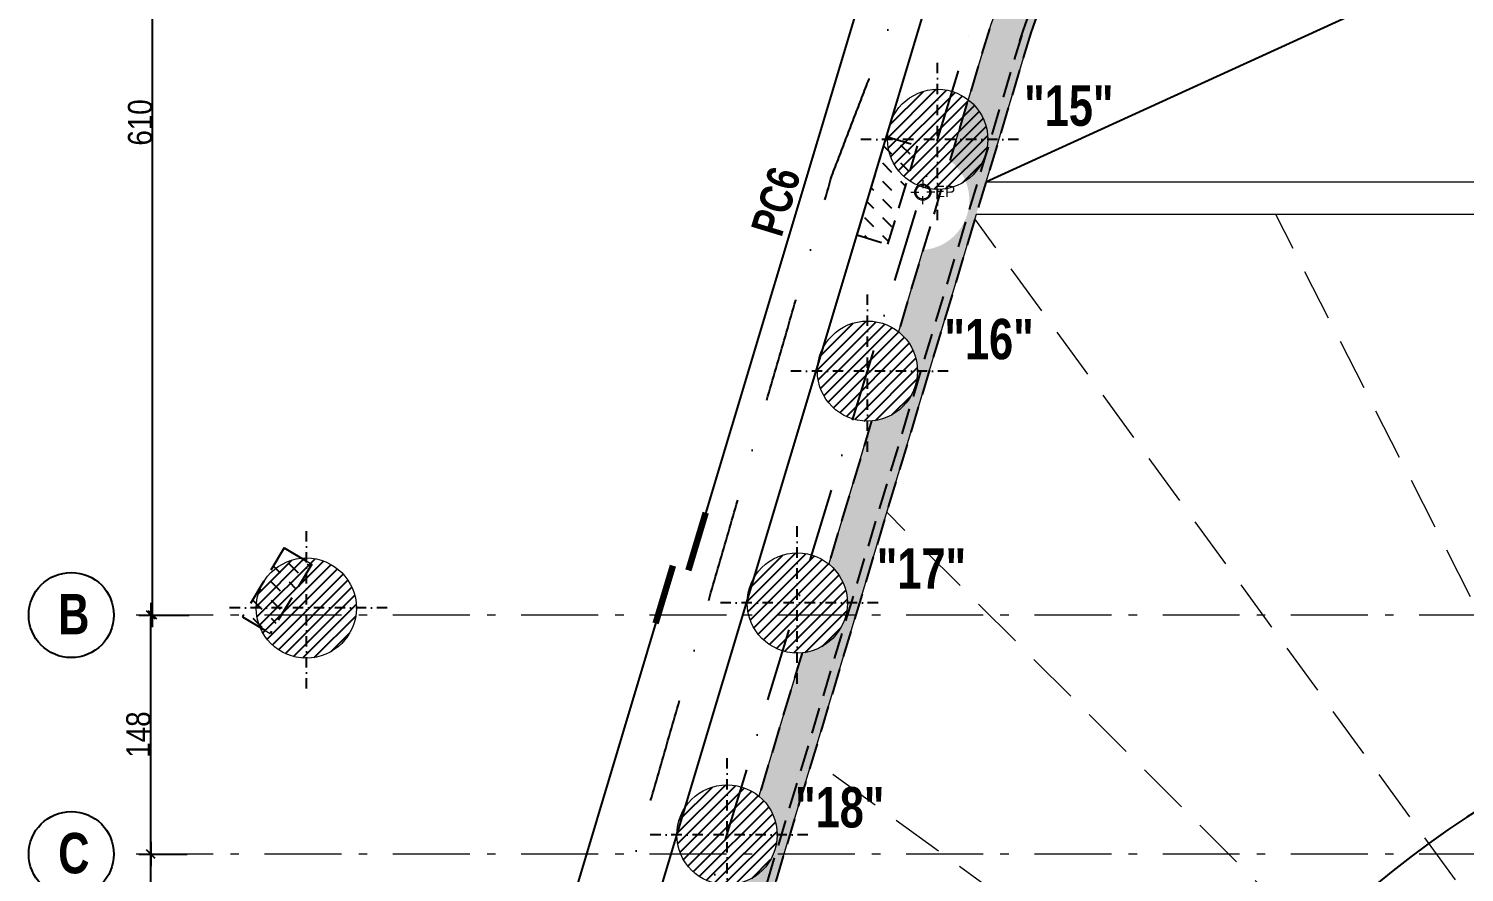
# Model space of a CAD drawing. Header units: centimetres. Extents: x 0 to 26456, y -12469 to -8269.
# Drawn here: x 19049 to 19937, y -10020 to -9498 of the extents above; entities that cross this region are included whole.
import ezdxf
from ezdxf.enums import TextEntityAlignment as Align

# ---------------------------------------------------------------- set-up
doc = ezdxf.new("R2010")
doc.units = ezdxf.units.CM
doc.header["$LTSCALE"] = 25.4
doc.header["$PDMODE"] = 1
doc.header["$PDSIZE"] = -2
for name, pattern in [('CACHEX2', [19.049999999999997, 12.7, -6.35]), ('Style de ligne -6', [1.0416400000000001, 0.625, -0.20828, 0.06943000000000005, -0.13893]), ('TIRETPTX2', [50.8, 25.4, -12.7, 0, -12.7])]:
    doc.linetypes.add(name, pattern=pattern)
for name, color, linetype in [('01_cote_gen', 4, 'Continuous'), ('01_linteaux', 2, 'Continuous'), ('01_murs_sup', 2, 'CACHEX2'), ('01_poch_murs', 253, 'Continuous'), ('01_texte', 230, 'Continuous'), ('AA_COTES', 2, 'Continuous')]:
    doc.layers.add(name, color=color, linetype=linetype)
for name, color, linetype, lineweight in [('01_murs_coup', 5, 'Continuous', 60), ('01_PIEUX', 5, 'Continuous', 60), ('B Général', 7, 'Continuous', 5), ('C ANNOTATIONS-prestations', 7, 'Continuous', 5)]:
    doc.layers.add(name, color=color, linetype=linetype, lineweight=lineweight)
doc.styles.add('Eurostile', font='')
doc.styles.add('impact', font='impact.ttf')
doc.styles.add('STYLE2', font='ARIALN.TTF')
doc.styles.get('Eurostile').set_extended_font_data('Eurostile')
doc.dimstyles.new('JB50', dxfattribs={"dimscale": 0.1, "dimtxt": 150, "dimasz": 15, "dimexe": 0.1, "dimexo": 0.1, "dimgap": 0.09, "dimtad": 1, "dimdec": 1, "dimdsep": 46, "dimtxsty": 'STYLE2', "dimblk1": 'BOND_G', "dimblk2": 'BOND_D', "dimsah": 1, "dimcen": 1.5, "dimdle": 0.01, "dimse1": 1, "dimse2": 1, "dimclrd": 4, "dimclre": 2, "dimclrt": 6, "dimazin": 2, "dimtfac": 2.333333333333333, "dimtdec": 1, "dimtix": 1, "dimtmove": 2, "dimatfit": 3, "dimldrblk": 'BOND_G', "dimfxl": 1, "dimtolj": 1, "dimtzin": 0, "dimarcsym": 0})

# ---------------------------------------------------------------- blocks, each defined once
blk = doc.blocks.new('BOND_G')
at = {"layer": 'AA_COTES', "color": 0}
for p, q in [((0, -5), (0, 14.99999999999999)), ((5, 0), (-5, 0)), ((1.767766952966312, 1.767766952966312), (-1.767766952966426, -1.767766952966426))]:
    blk.add_line(p, q, dxfattribs=at)
blk = doc.blocks.new('BOND_D')
at = {"layer": 'AA_COTES', "color": 0}
for p, q in [((5, 0), (-5, 0)), ((-1.767766952966312, -1.767766952966312), (1.767766952966426, 1.767766952966426)), ((0, 5), (0, -15))]:
    blk.add_line(p, q, dxfattribs=at)
blk = doc.blocks.new('*D131')
at = {"layer": '01_cote_gen', "color": 4, "lineweight": -2, "ltscale": 3, "transparency": 16777216}
blk.add_line((19124.5166153857, -10617.46712473562), (19124.5166153857, -10010.4671243972), dxfattribs=at)
at = {"layer": 'Defpoints', "color": 0, "ltscale": 3, "transparency": 16777216}
for p in [(19124.5166153857, -10008.9671243972), (19124.5166153857, -10008.9671243972), (19153.24631803063, -10618.96712473562)]:
    blk.add_point(p, dxfattribs=at)
at = {"layer": '01_cote_gen', "color": 4, "lineweight": -2, "ltscale": 3, "transparency": 16777216, "xscale": 1.5, "yscale": 1.5, "zscale": 1.5}
for name, p, rotation in [('BOND_D', (19124.5166153857, -10008.9671243972), 90), ('BOND_G', (19124.5166153857, -10618.96712473562), 270)]:
    blk.add_blockref(name, p, dxfattribs=dict(at, rotation=rotation))
at = {"layer": '01_cote_gen', "color": 6, "ltscale": 3, "transparency": 16777216, "insert": (19116.84902056988, -10313.96712456641), "char_height": 15, "attachment_point": 5, "rotation": 90, "style": 'STYLE2'}
blk.add_mtext('\\A1;610', dxfattribs=at)
blk = doc.blocks.new('*D132')
at = {"layer": '01_cote_gen', "color": 4, "lineweight": -2, "ltscale": 3, "transparency": 16777216}
blk.add_line((19124.5166153857, -10007.4671243972), (19124.5166153857, -9862.467124380248), dxfattribs=at)
at = {"layer": 'Defpoints', "color": 0, "ltscale": 3, "transparency": 16777216}
for p in [(19124.5166153857, -9860.967124380248), (19149.14209374947, -9860.967124380248), (19124.5166153857, -10008.9671243972)]:
    blk.add_point(p, dxfattribs=at)
at = {"layer": '01_cote_gen', "color": 4, "lineweight": -2, "ltscale": 3, "transparency": 16777216, "xscale": 1.5, "yscale": 1.5, "zscale": 1.5}
for name, p, rotation in [('BOND_D', (19124.5166153857, -9860.967124380248), 90), ('BOND_G', (19124.5166153857, -10008.9671243972), 270)]:
    blk.add_blockref(name, p, dxfattribs=dict(at, rotation=rotation))
at = {"layer": '01_cote_gen', "color": 6, "ltscale": 3, "transparency": 16777216, "insert": (19116.84902056988, -9934.967124388722), "char_height": 15, "attachment_point": 5, "rotation": 90, "style": 'STYLE2'}
blk.add_mtext('\\A1;148', dxfattribs=at)
blk = doc.blocks.new('*D133')
at = {"layer": '01_cote_gen', "color": 4, "lineweight": -2, "ltscale": 3, "transparency": 16777216}
blk.add_line((19125.60010078343, -9859.467124380248), (19125.60010078343, -9252.467124735616), dxfattribs=at)
at = {"layer": 'Defpoints', "color": 0, "ltscale": 3, "transparency": 16777216}
for p in [(19104.63494951418, -9250.967124735616), (19125.60010078343, -9250.967124735616), (19156.75681485909, -9860.967124380248)]:
    blk.add_point(p, dxfattribs=at)
at = {"layer": '01_cote_gen', "color": 4, "lineweight": -2, "ltscale": 3, "transparency": 16777216, "xscale": 1.5, "yscale": 1.5, "zscale": 1.5}
for name, p, rotation in [('BOND_D', (19125.60010078343, -9250.967124735616), 90), ('BOND_G', (19125.60010078343, -9860.967124380248), 270)]:
    blk.add_blockref(name, p, dxfattribs=dict(at, rotation=rotation))
at = {"layer": '01_cote_gen', "color": 6, "ltscale": 3, "transparency": 16777216, "insert": (19117.93250596761, -9555.96712455793), "char_height": 15, "attachment_point": 5, "rotation": 90, "style": 'STYLE2'}
blk.add_mtext('\\A1;610', dxfattribs=at)
blk = doc.blocks.new('EP')
at = {"layer": 'B Général', "color": 7, "linetype": 'Continuous', "lineweight": 5}
for p, q in [((-7.5, 0), (-2.5, 0)), ((0, 7.5), (0, 2.5)), ((7.5, 0), (2.5, 0)), ((0, -7.5), (0, -2.5))]:
    blk.add_line(p, q, dxfattribs=at)
at = {"layer": 'B Général', "color": 7, "linetype": 'Continuous', "lineweight": 5, "flags": 128}
for points in [[(-5, 0, -0.9999999999999999), (4.999999999999992, 0, -0.9999999999999999)], [(-4.333333333333333, 0, -0.9999999999999999), (4.333333333333326, 0, -0.9999999999999999)]]:
    blk.add_lwpolyline(points, format="xyb", close=True, dxfattribs=at)
at = {"layer": 'C ANNOTATIONS-prestations', "insert": (7.5, 3.979498697916664), "char_height": 7.048665364583333, "attachment_point": 1, "line_spacing_factor": 0.8954527788573651, "style": 'Eurostile'}
blk.add_mtext('EP', dxfattribs=at)

msp = doc.modelspace()

# ---------------------------------------------------------------- hatches: boundary and pattern name
at = {"layer": '01_murs_sup', "ltscale": 3}
h = msp.add_hatch(dxfattribs=at)
h.set_pattern_fill('DASH', color=256, scale=2.5, angle=135)
h.set_pattern_definition([(135, (0, 0), (-11.22532015133644, 8.881784197001252e-16), [7.9375, -7.9375])])
h.paths.add_polyline_path([(19962.04075267671, -8996.491079581685, 0.002531451353049674), (19952.99236217087, -9004.807788942462), (19952.99236217087, -9019.878112635355, -0.002574667747263947), (19962.04075267671, -9011.419420330678)])
h.paths.add_polyline_path([(19962.04075267671, -8976.31305738118, -0.006516405898975369), (19986.24151767971, -8955.33694515442, -0.04627340198228324), (19985.71276000788, -8949.635770628222), (19968.25438592605, -8949.635770628222, 0.004067861401506169), (19952.99236217087, -8962.949710448283), (19952.99236217087, -9004.807788942462, -0.002531451353049659), (19962.04075267671, -8996.491079581685)])
h.paths.add_polyline_path([(19952.99236217087, -8962.949710448283, 0.002955468585828464), (19942.04075267671, -8972.777708138961), (19942.04075267671, -9015.10359946519, -0.003096146297348388), (19952.99236217087, -9004.807788942462)])
h.paths.add_polyline_path([(19997.24688906947, -8925.509439191208, 0.007575990962309219), (19968.25438592605, -8949.635770628222), (19985.71276000788, -8949.635770628222, -0.2267463357051544)])
h.paths.add_polyline_path([(20016.71276000788, -8930.438205213124), (20016.71276000788, -8918.635770628222, 0.4142135623730951), (19985.71276000788, -8949.635770628222), (19993.04469058376, -8949.635770628222, -0.006200760919027776)])
h.paths.add_polyline_path([(20022.24235788403, -8905.863991761751, 0.001401672488549907), (20016.71276000788, -8910.121562334987), (20016.71276000788, -8918.635770628222, -0.09982294667140483), (20028.72683847661, -8921.05847337065, -0.0008315451278062832), (20031.96796140318, -8918.568819040713)])
h.paths.add_polyline_path([(20108.06370936837, -8864.768000295142, -0.01533620150584975), (20108.00540742572, -8862.867652609077, -0.2594805352761252), (20122.66303549479, -8836.525160705858, 0.02452486336761976), (20022.24235788403, -8905.863991761751), (20031.96796140318, -8918.568819040713, -0.0189682979439725)])
h.paths.add_polyline_path([(20139.00540742572, -8845.256839476358), (20139.00540742572, -8831.867652609077, 0.4142135623730951), (20108.00540742572, -8862.867652609077), (20110.98929596204, -8862.867652609077, -0.006733180713042963)])
h.paths.add_polyline_path([(20221.27242336533, -8799.309026090661), (20219.59169393276, -8782.227434466036, 0.01847937243883564), (20139.00540742572, -8826.559863701523), (20139.00540742572, -8831.867652609077, -0.1311429218165924), (20154.45158321565, -8835.989861526718, -0.01551302581773235)])
h.paths.add_polyline_path([(20258.09446509475, -8763.68465358069, 0.008583888516723525), (20219.59169393276, -8782.227434466036), (20220.53763697403, -8791.84124405252), (20236.18662102504, -8791.84124405252, -0.0008921322589392388), (20240.12401177537, -8789.911760148272, -0.2759147244667435)])
h.paths.add_polyline_path([(20380.40680633365, -8731.910745401334, -0.2759147244667484), (20401.47410624306, -8708.099672642245, 0.02805231403999468), (20271.06390660168, -8757.800395212256), (20271.06390660168, -8760.84124405252, -0.1627178930550964), (20289.70642681701, -8767.07319124207, -0.01980015537954972)])
h.paths.add_polyline_path([(20526.77097568853, -8691.650217712082, -0.2759147244667564), (20550.6135748336, -8670.618603950435, 0.02893504782106948), (20410.87266649118, -8705.150387574842), (20410.87266649118, -8706.64061144355, -0.1946121440687925), (20432.42699286268, -8715.36032835129, -0.01980015537955201)])
h.paths.add_polyline_path([(20676.95233325804, -8669.747184978214, -0.2601810642606941), (20701.35699738403, -8651.929332204701, 0.02414752684017281), (20581.93276865482, -8665.18965881402), (20584.46398054825, -8680.988170337281, -0.01896323129683905)])
h.paths.add_polyline_path([(19458.75151192187, -10153.20039969471), (19473.3523187485, -10153.20039969471), (19473.3523187485, -10142.62740164783), (19458.75151192187, -10142.62740164783)], flags=9)
h.paths.add_polyline_path([(19607.82798606622, -9603.97844531037), (19622.42879289285, -9603.97844531037), (19622.42879289285, -9593.405447263493), (19607.82798606622, -9593.405447263493)], flags=9)
h.paths.add_polyline_path([(20865.53209107814, -10481.26474452475), (20920.9533052664, -10481.26474452475), (20920.9533052664, -10458.28896007728), (20865.53209107814, -10458.28896007728)], flags=9)
h.paths.add_polyline_path([(19060.64998762298, -10027.91604079485), (19091.18581220605, -10027.91604076731), (19091.1858121708, -9988.840994442417), (19060.64998758773, -9988.840994469967)], flags=9)
h.paths.add_polyline_path([(19060.91249534308, -9879.12851761522), (19090.87697959262, -9879.128517588186), (19090.87697955879, -9841.628517588186), (19060.91249530925, -9841.62851761522)], flags=9)
h.paths.add_polyline_path([(19060.72719577544, -9269.128517970756), (19089.67253240299, -9269.12851794464), (19089.67253236916, -9231.62851794464), (19060.72719574161, -9231.628517970756)], flags=9)
h.paths.add_polyline_path([(19826.87228505999, -9345.038980564766), (19862.27035079214, -9322.526700305973), (19834.09664679395, -9278.22667318383), (19798.6985810618, -9300.738953442622)], flags=9)
h.paths.add_polyline_path([(20637.24809346632, -8767.528901594093), (20672.64615919847, -8745.016621335299), (20644.47245520028, -8700.716594213156), (20609.07438946813, -8723.228874471948)], flags=9)
h.paths.add_polyline_path([(20454.03026777045, -8806.877622667598), (20494.55373904902, -8806.877622631002), (20494.55373900161, -8754.377622631002), (20454.03026772304, -8754.377622667598)], flags=9)
h.paths.add_polyline_path([(20861.45874717567, -8825.185471828197), (20914.4948999724, -8825.185471828197), (20914.4948999724, -8795.68683608468), (20861.45874717567, -8795.68683608468)], flags=9)
h.paths.add_polyline_path([(21073.27243698213, -8575.38904196861), (21182.86350110218, -8575.38904196861), (21182.86350110218, -8552.39790963573), (21073.27243698213, -8552.39790963573)], flags=9)
h.paths.add_polyline_path([(20797.06333448428, -8776.738779199608), (20966.1468951937, -8776.738779199608), (20966.1468951937, -8753.870429949951), (20797.06333448428, -8753.870429949951)], flags=9)
h.paths.add_polyline_path([(21102.39872305211, -8800.74508267199), (21211.98978717216, -8800.74508267199), (21211.98978717216, -8777.75395033911), (21102.39872305211, -8777.75395033911)], flags=9)
h.paths.add_polyline_path([(20797.04287063708, -8800.74508267199), (20906.63393475713, -8800.74508267199), (20906.63393475713, -8777.75395033911), (20797.04287063708, -8777.75395033911)], flags=9)
h.paths.add_polyline_path([(21166.8145995907, -8825.185471828197), (21219.85075238743, -8825.185471828197), (21219.85075238743, -8795.68683608468), (21166.8145995907, -8795.68683608468)], flags=9)
h.paths.add_polyline_path([(21102.41918689931, -8776.738779199608), (21271.50274760873, -8776.738779199608), (21271.50274760873, -8753.870429949951), (21102.41918689931, -8753.870429949951)], flags=9)
h.paths.add_polyline_path([(19586.0997036983, -10125.57938807972), (19647.38952729701, -10125.5793880736), (19647.3895272949, -10104.43339197985), (19586.09970369619, -10104.43339198597)], flags=9)
h.paths.add_polyline_path([(19566.42533737738, -10163.36716131655), (19662.59416411681, -10163.36716131655), (19662.59416411681, -10140.39137686907), (19566.42533737738, -10140.39137686907)], flags=9)
h.paths.add_polyline_path([(19791.99246649683, -10114.49305470143), (19839.57171928609, -10066.86613115486), (19822.79606835226, -10050.10727131154), (19775.21681556299, -10097.73419485811)], flags=9)
h.paths.add_polyline_path([(19775.50186969651, -10810.23123384235), (19820.81613166665, -10860.01804740375), (19838.35256155167, -10844.0569862113), (19793.03829958153, -10794.27017264989)], flags=9)
h.paths.add_polyline_path([(20584.34388294768, -10978.11408513349), (20635.48511924488, -10934.33414574923), (20620.06449312998, -10916.32064698507), (20568.92325683277, -10960.10058636933)], flags=9)
h.paths.add_polyline_path([(20287.25712955013, -9852.857136903982), (20287.25712955013, -9781.100656685701), (20264.26599721725, -9781.100656685701), (20264.26599721725, -9852.857136903982)], flags=9)
h.paths.add_polyline_path([(20263.11280257346, -9840.733567474574), (20263.11280257346, -9785.312353286306), (20240.13701812598, -9785.312353286306), (20240.13701812598, -9840.733567474574)], flags=9)
h.paths.add_polyline_path([(19573.11254545717, -10506.86340633254), (19644.86390971365, -10506.86340633254), (19644.86390971365, -10483.88762188506), (19573.11254545717, -10483.88762188506)], flags=9)
h.paths.add_polyline_path([(19585.23355690567, -10482.73186926037), (19640.65477109394, -10482.73186926037), (19640.65477109394, -10459.7560848129), (19585.23355690567, -10459.7560848129)], flags=9)
h.paths.add_polyline_path([(20302.06799122346, -9348.241344795462), (20381.08017345312, -9348.241344787577), (20381.08017345101, -9327.095348693829), (20302.06799122134, -9327.095348701714)], flags=9)
h.paths.add_polyline_path([(20290.92277939147, -9311.023830140128), (20387.0967220927, -9311.023830140128), (20387.0967220927, -9288.032697807248), (20290.92277939147, -9288.032697807248)], flags=9)
h.paths.add_polyline_path([(20302.06799122346, -9274.171262057609), (20377.32088525868, -9274.171262050098), (20377.32088525656, -9253.02526595635), (20302.06799122134, -9253.02526596386)], flags=9)
h.paths.add_polyline_path([(20338.94414295922, -9034.253394276218), (20392.69925117899, -9096.478572254844), (20410.08575489964, -9081.45871342233), (20356.33064667986, -9019.233535443702)], flags=9)
h.paths.add_polyline_path([(20525.82142540599, -8925.897849836447), (20554.7143207372, -9002.883465594012), (20576.22507793046, -8994.810424286698), (20547.33218259925, -8917.824808529132)], flags=9)
h.paths.add_polyline_path([(20776.87904420928, -9483.375216066717), (20790.47289884097, -9483.375216067157), (20790.47289884132, -9472.802218020282), (20776.87904420963, -9472.802218019842)], flags=9)
h.paths.add_polyline_path([(20780.87904420928, -9540.875216066717), (20795.47985103591, -9540.87521606719), (20795.47985103626, -9530.302218020315), (20780.87904420963, -9530.302218019842)], flags=9)
h.paths.add_polyline_path([(20807.37904420928, -9593.875216066717), (20822.31550176756, -9593.875216067201), (20822.31550176791, -9583.302218020326), (20807.37904420963, -9583.302218019842)], flags=9)
h.paths.add_polyline_path([(20874.37904420928, -9590.375216066717), (20889.31550176756, -9590.375216067201), (20889.31550176791, -9579.802218020326), (20874.37904420963, -9579.802218019842)], flags=9)
h.paths.add_polyline_path([(20923.37904420928, -9591.375216066717), (20937.97985103591, -9591.37521606719), (20937.97985103626, -9580.802218020315), (20923.37904420963, -9580.802218019842)], flags=9)
h.paths.add_polyline_path([(20973.37904420928, -9591.375216066717), (20988.31550176756, -9591.375216067201), (20988.31550176791, -9580.802218020326), (20973.37904420963, -9580.802218019842)], flags=9)
h.paths.add_polyline_path([(21083.85176809702, -9448.730142801756), (21095.76736907048, -9448.730142802142), (21095.76736907083, -9438.157144755263), (21083.85176809737, -9438.157144754878)], flags=9)
h.paths.add_polyline_path([(21083.35176809702, -9502.730142801756), (21098.2882256553, -9502.73014280224), (21098.28822565565, -9492.157144755362), (21083.35176809737, -9492.157144754878)], flags=9)
h.paths.add_polyline_path([(21076.35176809702, -9558.230142801756), (21091.2882256553, -9558.23014280224), (21091.28822565565, -9547.657144755362), (21076.35176809737, -9547.657144754878)], flags=9)
h.paths.add_polyline_path([(21029.87904420928, -9585.875216066717), (21045.15115249921, -9585.875216067212), (21045.15115249955, -9575.302218020337), (21029.87904420963, -9575.302218019842)], flags=9)
h.paths.add_polyline_path([(20956.77440208228, -9311.09743387419), (20956.77440208184, -9297.839229974143), (20946.20140403497, -9297.839229974496), (20946.20140403541, -9311.097433874544)], flags=9)
h.paths.add_polyline_path([(20995.52595522163, -9311.267843728085), (20995.52595611661, -9297.67398909639), (20984.95295806974, -9297.673988400293), (20984.95295717476, -9311.267843031987)], flags=9)
h.paths.add_polyline_path([(21056.42148496769, -9311.270427549698), (21056.42148586267, -9297.676572918004), (21045.84848781579, -9297.67657222191), (21045.84848692082, -9311.270426853604)], flags=9)
h.paths.add_polyline_path([(21078.71481880622, -9356.498405215925), (21078.7148196791, -9343.240201315875), (21068.14182163223, -9343.240200619777), (21068.14182075935, -9356.498404519827)], flags=9)
h.paths.add_polyline_path([(20917.14059672919, -9311.267843061629), (20917.14059672874, -9297.673988429935), (20906.56759868187, -9297.673988430284), (20906.56759868232, -9311.267843061982)], flags=9)
h.paths.add_polyline_path([(20866.82741345247, -9311.435668427453), (20866.827413452, -9297.50616306411), (20856.25441540513, -9297.506163064463), (20856.25441540559, -9311.435668427803)], flags=9)
h.paths.add_polyline_path([(20813.05759926358, -9328.937646691153), (20813.05759926313, -9315.343792059459), (20802.48460121625, -9315.343792059808), (20802.48460121671, -9328.937646691506)], flags=9)
h.paths.add_polyline_path([(20785.82151939157, -9379.510741170274), (20799.41537402326, -9379.510741169819), (20799.41537402291, -9368.937743122944), (20785.82151939121, -9368.937743123395)], flags=9)
h.paths.add_polyline_path([(20785.82151939157, -9424.546580470487), (20796.39451743844, -9424.546580470134), (20796.39451743809, -9413.973582423256), (20785.82151939121, -9413.973582423609)], flags=9)
h.paths.add_polyline_path([(21372.06799122846, -9772.816082090647), (21451.08017345813, -9772.816082082762), (21451.08017345601, -9751.670085989013), (21372.06799122635, -9751.670085996899)], flags=9)
h.paths.add_polyline_path([(21360.92533737738, -9735.585777530809), (21457.09416411681, -9735.585777530809), (21457.09416411681, -9712.609993083333), (21360.92533737738, -9712.609993083333)], flags=9)
h.paths.add_polyline_path([(21372.06799122846, -9698.745999352794), (21447.32088526368, -9698.745999345283), (21447.32088526157, -9677.600003251535), (21372.06799122635, -9677.600003259045)], flags=9)
h.paths.add_polyline_path([(19339.95770331637, -10138.25930636279), (19405.49198373639, -10138.25930630366), (19405.49198370123, -10099.30007220854), (19339.95770328122, -10099.30007226767)], flags=9)
h.paths.add_polyline_path([(19394.83973694119, -9995.248510771244), (19460.15011371698, -9995.24851071232), (19460.15011368184, -9956.312439063155), (19394.83973690605, -9956.312439122079)], flags=9)
h = msp.add_hatch(dxfattribs=at)
h.set_pattern_fill('DASH', color=256, scale=2.5, angle=135)
h.set_pattern_definition([(135, (-12564.07616921228, 0), (-11.22532015133644, 8.881784197001252e-16), [7.9375, -7.9375])])
edge = h.paths.add_edge_path()
edge.add_line((19942.04075267671, -9065.51289225449), (19942.04075267671, -9030.353512636006))
edge.add_arc((20778.84935286133, -9894.240823113612), 1202.726036363718, 134.0878059294316, 134.6062133279104)
edge.add_arc((19906.05250051574, -9050.821268038624), 31.00000000005436, 2.347633198951371e-11, 24.511443010583207, ccw=False)
edge.add_arc((19906.05250051579, -9050.821268038615), 31, -112.55011602161869, 0, ccw=False)
edge.add_arc((20778.8493528637, -9894.240823115662), 1202.726036366847, 137.3551136610874, 141.6892133278997)
edge.add_arc((19808.71362155055, -9164.879764253654), 31.00000000001867, 1.0118128557223827e-11, 31.594443010587725, ccw=False)
edge.add_arc((19808.71362155057, -9164.879764253661), 31, -105.46711602165198, 0, ccw=False)
edge.add_arc((20778.84935286184, -9894.240823113956), 1202.726036364335, 144.4381136610801, 148.7722133279006)
edge.add_arc((19726.18179328079, -9290.070399843875), 30.99999999999627, 0, 38.67744301058849, ccw=False)
edge.add_arc((19726.18179328078, -9290.070399843875), 31, -98.38411602161011, 0, ccw=False)
edge.add_arc((20778.84935286245, -9894.240823114164), 1202.726036364964, 151.5211136610765, 155.8552133278951)
edge.add_arc((19659.71668785922, -9424.482407039446), 31.00000000001472, 1.0118128557223827e-11, 45.76044301056322, ccw=False)
edge.add_arc((19659.71668785923, -9424.482407039428), 31.00000000000728, -91.30111602156887, 0, ccw=False)
edge.add_arc((20778.84935286809, -9894.240823116173), 1202.726036370949, 158.6041136610728, 160.7596099109221)
edge.add_line((19643.30241594667, -9497.903753675351), (19618.83043612253, -9579.462216752143))
edge.add_arc((19599.89214617064, -9604.004856661022), 30.99999999997544, -2.347633198951371e-11, 52.34448233648561, ccw=False)
edge.add_arc((19599.89214617061, -9604.00485666103), 31.00000000000728, -85.74869509527679, 0, ccw=False)
edge.add_line((19602.19021344604, -9634.919560068924), (19587.00411218421, -9685.530711595831))
edge.add_arc((19567.84996358167, -9709.905259618556), 31.00000000000112, 0, 51.83882328695552, ccw=False)
edge.add_arc((19567.84996358167, -9709.905259618552), 31.00000000000364, -85.24303604576528, 0, ccw=False)
edge.add_line((19570.4207729167, -9740.798477957907), (19543.85511142018, -9829.33461348285))
edge.add_arc((19524.40951371072, -9853.47728793537), 30.99999999997495, -2.0122570276726037e-11, 51.15046554259169, ccw=False)
edge.add_arc((19524.4095137107, -9853.477287935384), 30.99999999999636, -84.55467830139793, 0, ccw=False)
edge.add_line((19527.35128308026, -9884.33739151551), (19500.70471544001, -9973.143165246405))
edge.add_arc((19480.96906383973, -9997.049316252194), 30.99999999998524, -2.0179413695586845e-11, 50.458724932881296, ccw=False)
edge.add_arc((19480.96906383972, -9997.049316252207), 31, -83.86293769170362, 0, ccw=False)
edge.add_line((19484.28318845996, -10027.87165519658), (19457.55290315676, -10116.95643716346))
edge.add_arc((19437.52861396874, -10140.62134456903), 31.00000000000358, 3.410605131648481e-12, 49.76344872083911, ccw=False)
edge.add_arc((19437.52861396874, -10140.62134456903), 31, -83.1676614796582, 0, ccw=False)
edge.add_line((19441.21651014272, -10171.40119872414), (19414.60636267194, -10260.08559392056))
edge.add_arc((19395.74099984327, -10284.68433546036), 30.99999999998597, -1.0118128557223827e-11, 52.51453914735538, ccw=False)
edge.add_arc((19395.74099984324, -10284.68433546035), 31.00000000001455, -85.93628569077168, 0, ccw=False)
edge.add_line((19397.93783797004, -10315.60639720024), (19371.45788603958, -10403.75862125061))
edge.add_arc((19352.58494117234, -10428.3515460876), 30.99999999999551, -6.821210263296962e-12, 52.496876854576385, ccw=False)
edge.add_arc((19352.58494117235, -10428.35154608762), 30.99999999998909, -70.87428601694432, 0, ccw=False)
edge.add_line((19362.74184171845, -10457.6404069616), (19363.27336314609, -10479.61906668692))
edge.add_line((19363.27336314609, -10479.61906668692), (19388.28067261247, -10479.61906668692))
edge.add_line((19388.28067261247, -10479.61906668692), (19387.27429168769, -10438.00474457443))
edge.add_line((19387.27429168769, -10438.00474457443), (19668.88475754053, -9500.518568391679))
edge.add_arc((20778.84935286138, -9894.24082311366), 1177.726036363786, 135.2779792617381, 160.469587356848, ccw=False)
at = {"layer": '01_murs_sup'}
h = msp.add_hatch(dxfattribs=at)
h.set_pattern_fill('DASH', color=256, scale=2.5, angle=135)
h.set_pattern_definition([(135, (19751.33215671535, 21.99622642726172), (-11.22532015133644, 8.881784197001252e-16), [7.9375, -7.9375])])
h.paths.add_polyline_path([(19598.64902559067, -9570.366649245607), (19579.49344348909, -9564.616547129153), (19561.17329114872, -9625.64732104625), (19580.3288732503, -9631.3974231627)])
at = {"layer": '01_murs_sup', "ltscale": 3}
h = msp.add_hatch(dxfattribs=at)
h.set_pattern_fill('DASH', color=256, scale=2.5, angle=135)
h.set_pattern_definition([(135, (-3066.384892368762, -585.378243391935), (-11.22532015133644, 8.881784197001252e-16), [7.9375, -7.9375])])
h.paths.add_polyline_path([(19206.93932120438, -9819.257086597298, 7.789814527231947e-05), (19206.73361075042, -9819.585885641953), (19196.66684069598, -9836.345368127551), (19219.9974542272, -9836.345368127551), (19224.07814088329, -9829.551709767216)])
h.paths.add_polyline_path([(19209.3730701243, -9836.345368127551), (19196.66684069598, -9836.345368127551), (19183.66224374656, -9857.995839294286, 0.0003011553045554507), (19182.91421442193, -9859.295347754043, -0.2613924196943135), (19209.3730701243, -9844.448643235806)])
h.paths.add_polyline_path([(19219.9974542272, -9836.345368127551), (19209.3730701243, -9836.345368127551), (19209.3730701243, -9844.448643235806, -0.04433632417179281), (19214.83845957564, -9844.934228311951)])
h.paths.add_polyline_path([(19209.3730701243, -9844.448643235806, 0.2613924196927908), (19182.91421442202, -9859.295347753887, 0.0001685235569896245), (19182.49630779507, -9860.022932882335), (19199.80736379356, -9869.95847989779), (19209.3730701243, -9854.03318441121)])
h.paths.add_polyline_path([(19182.49630779507, -9860.022932882335, 0.0001686728783970372), (19182.0785220873, -9860.751444609687, 0.01316768231005986), (19181.34265968648, -9862.208700234145), (19198.33251910356, -9872.413848761613), (19199.80736379356, -9869.95847989779)])
at = {"layer": '01_poch_murs', "ltscale": 3}
h = msp.add_hatch(color=256, dxfattribs=at)
h.dxf.hatch_style = 1
h.paths.add_polyline_path([(19600.76660181604, -9709.905259618552), (19598.84996358167, -9709.905259618552, -0.390100048296434), (19570.4207729167, -9740.798477957906), (19543.85511142018, -9829.334613482848, -0.2269671458132246), (19555.4095137107, -9853.477287935377), (19557.6391543881, -9853.477287935377)])
h.paths.add_polyline_path([(19605.98731418847, -9709.905259618552), (19600.76660181604, -9709.905259618552), (19557.6391543881, -9853.477287935377), (19562.85986676054, -9853.477287935377)])
h.paths.add_polyline_path([(19562.85986676054, -9853.477287935377), (19557.6391543881, -9853.477287935377), (19555.38929046052, -9860.967124380248), (19560.61000283296, -9860.967124380248)])
h.paths.add_polyline_path([(19637.79862252403, -9604.004856661031), (19632.57791015159, -9604.004856661031), (19600.76660181604, -9709.905259618552), (19605.98731418847, -9709.905259618552)])
h.paths.add_polyline_path([(19629.58158104903, -9612.923234125605, -0.3106470391924856), (19602.19021344604, -9634.919560068918), (19587.00411218421, -9685.530711595828, -0.230127561005801), (19598.84996358167, -9709.905259618552), (19600.76660181604, -9709.905259618552)])
h.paths.add_polyline_path([(19668.88475754056, -9500.518568391566, -0.01735503205736055), (19698.86525702635, -9424.482407039439), (19693.41492019387, -9424.482407039439, 0.002756936578147564), (19688.30066115769, -9436.480593172058, -0.3082649188358026), (19659.01277684822, -9455.474414223356, 0.00940540396795078), (19643.30241594674, -9497.903753675102), (19618.83043612253, -9579.46221675214, -0.2324519444109941), (19630.89214617062, -9604.004856661031), (19637.79862252403, -9604.004856661031)])
h.paths.add_polyline_path([(19786.35762691711, -9250.967124735616), (19762.60682889263, -9250.967124735616, 0.0002900257357505726), (19761.86124921951, -9252.146503252266, -0.1665796717832035), (19768.44319274447, -9271.136364411284), (19773.57242054968, -9271.136364411284, -0.005047813136839774)])
h.paths.add_polyline_path([(19792.32131691704, -9250.967124735616), (19786.35762691711, -9250.967124735616, 0.005047813136839734), (19773.57242054968, -9271.136364411284), (19779.45981405562, -9271.136364411284, -0.005077934718884482)])
h.paths.add_polyline_path([(19779.45981405563, -9271.136364411284), (19773.57242054968, -9271.136364411284, 0.003210072682580831), (19765.65469531312, -9284.095378970664, -0.0559097981920642), (19762.10664888185, -9290.026332227195, 0.03194755579170298), (19693.41492019387, -9424.482407039439), (19698.86525702635, -9424.482407039439, -0.03682313547142336)])
h.paths.add_polyline_path([(19773.57242054968, -9271.136364411284), (19768.44319274447, -9271.136364411284, -0.1081506219690752), (19765.65469531316, -9284.095378970596, -0.003210072682564477)], flags=17)
h.paths.add_polyline_path([(19732.16194194202, -9301.792190428703, 0.02341809423170364), (19681.34414449687, -9402.273104497779, -0.202363999447431), (19690.71668785923, -9424.482407039439), (19693.41492019387, -9424.482407039439, -0.03194755579171835), (19762.10664888189, -9290.026332227131, -0.2797705547684823)])
at = {"layer": '01_poch_murs'}
h = msp.add_hatch(dxfattribs=at)
h.set_pattern_fill('ANSI31', color=256, scale=1.5)
h.set_pattern_definition([(45, (1402.564807808596, -863.175525836803), (-3.367596045400932, 3.367596045400933), [])])
h.paths.add_polyline_path([(19611.25714004905, -9535.443200928217, 0.4142135623730951), (19580.25714004905, -9566.443200928217), (19611.25714004905, -9566.443200928217)])
h.paths.add_polyline_path([(19611.25714004905, -9566.443200928217), (19580.25714004905, -9566.443200928217, 0.4142135623730951), (19611.25714004905, -9597.443200928217)])
h.paths.add_polyline_path([(19611.25714004905, -9535.443200928217), (19611.25714004905, -9566.443200928217), (19642.25714004905, -9566.443200928217, 0.4142135623730951)])
h.paths.add_polyline_path([(19642.25714004905, -9566.443200928217), (19611.25714004905, -9566.443200928217), (19611.25714004905, -9597.443200928217, 0.4142135623730951)])
h = msp.add_hatch(dxfattribs=at)
h.set_pattern_fill('ANSI31', color=256, scale=1.5)
h.set_pattern_definition([(45, (1359.157631341228, -1006.637584527138), (-3.367596045400932, 3.367596045400933), [])])
h.paths.add_polyline_path([(19567.84996358167, -9678.905259618552, 0.4142135623730951), (19536.84996358167, -9709.905259618552), (19567.84996358167, -9709.905259618552)])
h.paths.add_polyline_path([(19567.84996358167, -9709.905259618552), (19536.84996358167, -9709.905259618552, 0.4142135623730951), (19567.84996358167, -9740.905259618552)])
h.paths.add_polyline_path([(19567.84996358167, -9678.905259618552), (19567.84996358167, -9709.905259618552), (19598.84996358167, -9709.905259618552, 0.4142135623730951)])
h.paths.add_polyline_path([(19598.84996358167, -9709.905259618552), (19567.84996358167, -9709.905259618552), (19567.84996358167, -9740.905259618552, 0.4142135623730951)])
h = msp.add_hatch(dxfattribs=at)
h.set_pattern_fill('ANSI31', color=256, scale=1.5)
h.set_pattern_definition([(45, (1315.717181470251, -1150.209612843963), (-3.367596045400932, 3.367596045400933), [])])
h.paths.add_polyline_path([(19524.4095137107, -9822.477287935377, 0.4142135623730951), (19493.4095137107, -9853.477287935377), (19524.4095137107, -9853.477287935377)])
h.paths.add_polyline_path([(19524.4095137107, -9853.477287935377), (19493.4095137107, -9853.477287935377, 0.4142135623730951), (19524.4095137107, -9884.477287935377)])
h.paths.add_polyline_path([(19524.4095137107, -9822.477287935377), (19524.4095137107, -9853.477287935377), (19555.4095137107, -9853.477287935377, 0.4142135623730951)])
h.paths.add_polyline_path([(19555.4095137107, -9853.477287935377), (19524.4095137107, -9853.477287935377), (19524.4095137107, -9884.477287935377, 0.4142135623730951)])
h = msp.add_hatch(dxfattribs=at)
h.set_pattern_fill('ANSI31', color=256, scale=1.5)
h.set_pattern_definition([(45, (1011.942329104695, -1153.355968971713), (-3.367596045400932, 3.367596045400933), [])])
h.paths.add_polyline_path([(19220.63466134514, -9825.623644063127, 0.4142135623730951), (19189.63466134514, -9856.623644063127), (19220.63466134514, -9856.623644063127)])
h.paths.add_polyline_path([(19220.63466134514, -9856.623644063127), (19189.63466134514, -9856.623644063127, 0.4142135623730951), (19220.63466134514, -9887.623644063127)])
h.paths.add_polyline_path([(19220.63466134514, -9825.623644063127), (19220.63466134514, -9856.623644063127), (19251.63466134514, -9856.623644063127, 0.4142135623730951)])
h.paths.add_polyline_path([(19251.63466134514, -9856.623644063127), (19220.63466134514, -9856.623644063127), (19220.63466134514, -9887.623644063127, 0.4142135623730951)])
at = {"layer": '01_poch_murs', "ltscale": 3}
h = msp.add_hatch(color=256, dxfattribs=at)
h.dxf.hatch_style = 1
h.paths.add_polyline_path([(19560.61000283295, -9860.967124380248), (19554.49110858246, -9860.967124380248, -0.3180508282352435), (19527.35128308025, -9884.337391515506), (19500.70471544, -9973.1431652464, -0.2237955367623), (19511.96906383972, -9997.049316252202, -0.0989730332683549), (19509.58664321008, -10008.9671243972), (19516.15244174048, -10008.9671243972)])
h.paths.add_polyline_path([(19516.15244174048, -10008.9671243972), (19509.58664321008, -10008.9671243972, -0.2738205389931518), (19484.28318845995, -10027.87165519657), (19457.55290315676, -10116.95643716345, -0.2206120316884544), (19468.52861396874, -10140.62134456903, -0.3797029099391365), (19441.21651014272, -10171.40119872414), (19414.60636267194, -10260.08559392055, -0.2332341861448612), (19426.74099984326, -10284.68433546036, -0.3935893677039963), (19397.93783797004, -10315.60639720024), (19371.45788603958, -10403.75862125061, -0.2331529290483469), (19383.58494117234, -10428.3515460876, -0.319497893530359), (19362.74184171845, -10457.6404069616), (19363.27336314609, -10479.61906668692), (19388.28067261246, -10479.61906668692), (19387.27429168768, -10438.00474457443), (19474.11835164673, -10148.89934698691, -0.2017052976723167), (19475.23355007877, -10145.18683186226)])
h.paths.add_polyline_path([(19388.28067261246, -10479.61906668692), (19363.27336314609, -10479.61906668692), (19366.16837084482, -10599.3289895666, -0.240193406139965), (19386.34991423395, -10618.96712473562), (19391.6505996089, -10618.96712473562)])
h.paths.add_polyline_path([(19391.73880605313, -10618.96712473562), (19386.34991423395, -10618.96712473562, -0.08208067854084693), (19387.99846107352, -10628.94170228912, -0.2553953403699564), (19373.74259957337, -10655.0306621361, 0.06071621505799004), (19448.29328369779, -10862.47891787494, -0.4275821226648376), (19482.90111098483, -10890.96712423049), (19491.90224998672, -10890.96712423049, -0.0823424598027251)])
h.paths.add_polyline_path([(19491.90224998672, -10890.96712423049), (19482.90111098483, -10890.96712423049, -0.01849544733234873), (19482.98588920264, -10893.25820741491, -0.1753608633251162), (19475.80779527953, -10913.09546505965, 0.01836853256108628), (19511.70516817183, -10969.56352713753, -0.4913802896853491), (19550.55824961202, -10999.55234358456, -0.1403270855772685), (19545.86150515995, -11015.95779230078, 0.03953732202023931), (19643.41691674466, -11121.67210420361, -0.5620629895725672), (19688.66145009089, -11149.20559780228, -0.08428613952210955), (19686.92438844095, -11159.43694371182, 0.03011723266168123), (19775.97184559112, -11223.41488742347, -0.6241365282367337), (19826.00579349989, -11247.88341469845, -0.03818521046564254), (19825.64523438241, -11252.59771871986, 0.02375934588113227), (19903.48422763111, -11290.39412450456, -0.5039318466159735), (19952.99236217087, -11296.07216507931), (19952.99236217087, -11283.2751842025, -0.1761228929484361)])
h.paths.add_polyline_path([(19952.99236217087, -11283.2751842025), (19952.99236217087, -11296.07216507931, -0.1300830585756377), (19957.13627534144, -11311.38319244406, 0.06483465551945258), (20187.14799871541, -11360.83909547982, -0.6784920947093999), (20244.68552191574, -11363.75742041961, 0.00476297733473737), (20262.04063013629, -11363.92274814442), (20262.04063013629, -11338.92274814442, -0.08931239155495223)])
h.paths.add_polyline_path([(20482.27363648596, -11336.90149388109, 0.02604617036680619), (20572.98982176962, -11309.21218532239), (20572.98982176962, -11282.56520138712, -0.08988955722728205), (20262.04063013629, -11338.92274814442), (20262.04063013629, -11363.92274814442, 0.04526015738333872), (20425.9585380372, -11349.05438996351, -0.6784920947092021)])
h.paths.add_polyline_path([(20762.94795922744, -11213.85168547217, -0.05889174878906539), (20762.0937715122, -11206.62465276902, -0.5957938614645502), (20810.04328018646, -11180.66864853683, 0.03959186487785327), (20917.90345899107, -11085.19242931423, -0.1147067523628241), (20914.72456824429, -11071.51815127404, -0.5230756100816644), (20956.55660405465, -11042.47220490966, 0.04294216703885226), (21047.05625077836, -10915.16886802852), (21047.05625077836, -10903.25821538907), (21053.94906356878, -10903.25821538907, 0.003863409831604287), (21060.81351686901, -10890.96712423049), (21032.17901028581, -10890.96712423049, -0.1755326228551475), (20572.98982176962, -11282.56520138712), (20572.98982176962, -11309.21218532239, 0.003037314479553304), (20583.36986675785, -11305.37129303859, -0.6786650772585141), (20636.61401759613, -11283.35382740798, 0.03963135764520337)])
h.paths.add_polyline_path([(21123.00648556105, -10750.67901725167), (21123.00648556105, -10618.96712473562), (21111.05107191138, -10618.96712473562), (21111.0509904214, -10629.25820754488), (21111.05038070297, -10706.25739528662, -0.05685479212069951), (21032.17901028581, -10890.96712423049), (21060.81351686901, -10890.96712423049, 0.042186890006166)])
h.paths.add_polyline_path([(21105.54016844149, -10653.33954076881), (21120.14097526813, -10653.33954076881), (21120.14097526813, -10642.76654272193), (21105.54016844149, -10642.76654272193)], flags=25)
h = msp.add_hatch(color=256, dxfattribs=at)
h.dxf.hatch_style = 1
h.paths.add_polyline_path([(19560.61000283295, -9860.967124380248), (19554.49110858246, -9860.967124380248, -0.3180508282352435), (19527.35128308025, -9884.337391515506), (19500.70471544, -9973.1431652464, -0.2237955367623), (19511.96906383972, -9997.049316252202, -0.0989730332683549), (19509.58664321008, -10008.9671243972), (19516.15244174048, -10008.9671243972)])
h.paths.add_polyline_path([(19516.15244174048, -10008.9671243972), (19509.58664321008, -10008.9671243972, -0.2738205389931518), (19484.28318845995, -10027.87165519657), (19457.55290315676, -10116.95643716345, -0.2206120316884544), (19468.52861396874, -10140.62134456903, -0.3797029099391365), (19441.21651014272, -10171.40119872414), (19414.60636267194, -10260.08559392055, -0.2332341861448612), (19426.74099984326, -10284.68433546036, -0.3935893677039963), (19397.93783797004, -10315.60639720024), (19371.45788603958, -10403.75862125061, -0.2331529290483469), (19383.58494117234, -10428.3515460876, -0.319497893530359), (19362.74184171845, -10457.6404069616), (19363.27336314609, -10479.61906668692), (19388.28067261246, -10479.61906668692), (19387.27429168768, -10438.00474457443), (19474.11835164673, -10148.89934698691, -0.2017052976723167), (19475.23355007877, -10145.18683186226)])
h.paths.add_polyline_path([(19388.28067261246, -10479.61906668692), (19363.27336314609, -10479.61906668692), (19366.16837084482, -10599.3289895666, -0.240193406139965), (19386.34991423395, -10618.96712473562), (19391.6505996089, -10618.96712473562)])
h.paths.add_polyline_path([(19391.73880605313, -10618.96712473562), (19386.34991423395, -10618.96712473562, -0.08208067854084693), (19387.99846107352, -10628.94170228912, -0.2553953403699564), (19373.74259957337, -10655.0306621361, 0.06071621505799004), (19448.29328369779, -10862.47891787494, -0.4275821226648376), (19482.90111098483, -10890.96712423049), (19491.90224998672, -10890.96712423049, -0.0823424598027251)])
h.paths.add_polyline_path([(19491.90224998672, -10890.96712423049), (19482.90111098483, -10890.96712423049, -0.01849544733234873), (19482.98588920264, -10893.25820741491, -0.1753608633251162), (19475.80779527953, -10913.09546505965, 0.01836853256108628), (19511.70516817183, -10969.56352713753, -0.4913802896853491), (19550.55824961202, -10999.55234358456, -0.1403270855772685), (19545.86150515995, -11015.95779230078, 0.03953732202023931), (19643.41691674466, -11121.67210420361, -0.5620629895725672), (19688.66145009089, -11149.20559780228, -0.08428613952210955), (19686.92438844095, -11159.43694371182, 0.03011723266168123), (19775.97184559112, -11223.41488742347, -0.6241365282367337), (19826.00579349989, -11247.88341469845, -0.03818521046564254), (19825.64523438241, -11252.59771871986, 0.02375934588113227), (19903.48422763111, -11290.39412450456, -0.5039318466159735), (19952.99236217087, -11296.07216507931), (19952.99236217087, -11283.2751842025, -0.1761228929484361)])
h.paths.add_polyline_path([(19952.99236217087, -11283.2751842025), (19952.99236217087, -11296.07216507931, -0.1300830585756377), (19957.13627534144, -11311.38319244406, 0.06483465551945258), (20187.14799871541, -11360.83909547982, -0.6784920947093999), (20244.68552191574, -11363.75742041961, 0.00476297733473737), (20262.04063013629, -11363.92274814442), (20262.04063013629, -11338.92274814442, -0.08931239155495223)])
h.paths.add_polyline_path([(20482.27363648596, -11336.90149388109, 0.02604617036680619), (20572.98982176962, -11309.21218532239), (20572.98982176962, -11282.56520138712, -0.08988955722728205), (20262.04063013629, -11338.92274814442), (20262.04063013629, -11363.92274814442, 0.04526015738333872), (20425.9585380372, -11349.05438996351, -0.6784920947092021)])
h.paths.add_polyline_path([(20762.94795922744, -11213.85168547217, -0.05889174878906539), (20762.0937715122, -11206.62465276902, -0.5957938614645502), (20810.04328018646, -11180.66864853683, 0.03959186487785327), (20917.90345899107, -11085.19242931423, -0.1147067523628241), (20914.72456824429, -11071.51815127404, -0.5230756100816644), (20956.55660405465, -11042.47220490966, 0.04294216703885226), (21047.05625077836, -10915.16886802852), (21047.05625077836, -10903.25821538907), (21053.94906356878, -10903.25821538907, 0.003863409831604287), (21060.81351686901, -10890.96712423049), (21032.17901028581, -10890.96712423049, -0.1755326228551475), (20572.98982176962, -11282.56520138712), (20572.98982176962, -11309.21218532239, 0.003037314479553304), (20583.36986675785, -11305.37129303859, -0.6786650772585141), (20636.61401759613, -11283.35382740798, 0.03963135764520337)])
h.paths.add_polyline_path([(21123.00648556105, -10750.67901725167), (21123.00648556105, -10618.96712473562), (21111.05107191138, -10618.96712473562), (21111.0509904214, -10629.25820754488), (21111.05038070297, -10706.25739528662, -0.05685479212069951), (21032.17901028581, -10890.96712423049), (21060.81351686901, -10890.96712423049, 0.042186890006166)])
h.paths.add_polyline_path([(21105.54016844149, -10653.33954076881), (21120.14097526813, -10653.33954076881), (21120.14097526813, -10642.76654272193), (21105.54016844149, -10642.76654272193)], flags=25)
at = {"layer": '01_poch_murs'}
h = msp.add_hatch(dxfattribs=at)
h.set_pattern_fill('ANSI31', color=256, scale=1.5)
h.set_pattern_definition([(45, (1272.276731599271, -1293.781641160787), (-3.367596045400932, 3.367596045400933), [])])
h.paths.add_polyline_path([(19480.96906383972, -9966.049316252202, 0.4142135623730951), (19449.96906383972, -9997.049316252202), (19480.96906383972, -9997.049316252202)])
h.paths.add_polyline_path([(19480.96906383972, -9997.049316252202), (19449.96906383972, -9997.049316252202, 0.4142135623730951), (19480.96906383972, -10028.0493162522)])
h.paths.add_polyline_path([(19480.96906383972, -9966.049316252202), (19480.96906383972, -9997.049316252202), (19511.96906383972, -9997.049316252202, 0.4142135623730951)])
h.paths.add_polyline_path([(19511.96906383972, -9997.049316252202), (19480.96906383972, -9997.049316252202), (19480.96906383972, -10028.0493162522, 0.4142135623730951)])

# ---------------------------------------------------------------- linework, layer by layer
at = {"layer": '01_linteaux'}
msp.add_line((19603.33943557345, -9484.949557680837), (19320.03961819223, -10429.11091534687), dxfattribs=at)
at = {"layer": '01_linteaux', "linetype": 'TIRETPTX2', "ltscale": 0.07}
msp.add_line((19427.70699891887, -10173.08208561211), (19634.39099396858, -9489.985099322948), dxfattribs=at)
at = {"layer": '01_linteaux', "linetype": 'CACHEX2', "ltscale": 0.05}
msp.add_line((19663.32872270672, -9501.634862742258), (19382.25649369114, -10437.32923906094), dxfattribs=at)
at = {"layer": '01_linteaux', "linetype": 'TIRETPTX2', "ltscale": 0.01}
for p, q in [((19611.25714004905, -9616.443200928217), (19611.25714004905, -9516.443200928217)), ((19661.25714004905, -9566.443200928217), (19561.25714004905, -9566.443200928217)), ((19567.84996358167, -9759.905259618552), (19567.84996358167, -9659.905259618552)), ((19617.84996358167, -9709.905259618552), (19517.84996358167, -9709.905259618552)), ((19524.4095137107, -9903.477287935377), (19524.4095137107, -9803.477287935377)), ((19220.69988959701, -9906.514607803218), (19220.69988959701, -9806.514607803218)), ((19270.69988959701, -9856.514607803218), (19170.69988959701, -9856.514607803218)), ((19574.4095137107, -9853.477287935377), (19474.4095137107, -9853.477287935377)), ((19480.96906383972, -10047.0493162522), (19480.96906383972, -9947.049316252202)), ((19530.96906383972, -9997.049316252202), (19430.96906383972, -9997.049316252202))]:
    msp.add_line(p, q, dxfattribs=at)
at = {"layer": '01_linteaux', "color": 5, "linetype": 'TIRETPTX2', "ltscale": 0.1}
for points in [[(19545.79657189758, -9589.021882590516), (19615.92705651663, -9406.362567410968), (19686.05754113567, -9223.703252231422)], [(19361.76964154184, -10223.94114370631), (19453.78310671971, -9906.481513148414), (19545.79657189758, -9589.021882590516)]]:
    msp.add_open_spline(points, degree=2, dxfattribs=at)
at = {"layer": '01_murs_coup', "linetype": 'Continuous', "lineweight": 5}
for p, q in [((19643.30241594679, -9497.903753674913), (19618.83043612252, -9579.462216752137)), ((19668.88475754044, -9500.518568391966), (19641.12472059592, -9592.932217888261)), ((20245.55706861224, -9592.932217888261), (19641.12472059592, -9592.932217888261)), ((19635.11694207059, -9612.932217888261), (19387.27429168768, -10438.00474457443)), ((20245.55706861224, -9612.932217888261), (19635.11694207059, -9612.932217888261)), ((19602.19021344604, -9634.919560068918), (19587.0041121842, -9685.530711595826)), ((19570.4207729167, -9740.798477957906), (19543.85511142018, -9829.334613482843)), ((19527.35128308025, -9884.337391515506), (19500.70471544, -9973.1431652464))]:
    msp.add_line(p, q, dxfattribs=at)
for centre, radius, start, end in [((20778.84935286134, -9894.240823113636), 1177.726036363743, 87.94605086519658, 160.4695873568814), ((20778.84935286133, -9894.240823113634), 1202.726036363743, 158.6041136610685, 160.7596099109107)]:
    msp.add_arc(centre, radius, start, end, dxfattribs=at)
at = {"layer": '01_murs_sup', "ltscale": 0.05}
for p, q in [((19668.88475754044, -9500.518568391966), (19387.27429168769, -10438.00474457443)), ((19643.3024159468, -9497.903753674913), (19618.83043612253, -9579.462216752137)), ((19579.49344348909, -9564.616547129153), (19561.17329114872, -9625.64732104625)), ((19579.49344348909, -9564.616547129153), (19598.64902559067, -9570.366649245607)), ((19598.64902559067, -9570.366649245607), (19580.3288732503, -9631.397423162702)), ((19613.49163799313, -9597.254981098924), (19587.00411218421, -9685.530711595826)), ((19561.17329114872, -9625.64732104625), (19580.3288732503, -9631.397423162702)), ((19561.17329114872, -9625.64732104625), (19580.3288732503, -9631.3974231627)), ((19570.4207729167, -9740.798477957906), (19543.85511142018, -9829.334613482843)), ((19206.93328528553, -9819.253461055325), (19181.1876635058, -9862.115600049721)), ((19206.93328528553, -9819.253461055327), (19224.07814088329, -9829.551709767216)), ((19224.07814088329, -9829.551709767218), (19198.33251910356, -9872.413848761615)), ((19181.1876635058, -9862.115600049723), (19198.33251910356, -9872.413848761613)), ((19527.35128308026, -9884.337391515506), (19500.70471544001, -9973.1431652464))]:
    msp.add_line(p, q, dxfattribs=at)
for radius, start, end in [(1182.726036363743, 92.04960251527764, 160.8028081151342), (1177.726036363743, 135.2779792617377, 160.4695873568814)]:
    msp.add_arc((20778.84935286135, -9894.240823113632), radius, start, end, dxfattribs=at)
at = {"layer": '01_PIEUX', "linetype": 'Continuous', "lineweight": 5}
for centre in [(19611.25714004905, -9566.443200928217), (19567.84996358167, -9709.905259618552), (19524.4095137107, -9853.477287935377), (19220.63466134514, -9856.623644063127), (19480.96906383972, -9997.049316252202)]:
    msp.add_circle(centre, 31, dxfattribs=at)
at = {"layer": '01_poch_murs', "linetype": 'CACHEX2', "lineweight": 5, "ltscale": 0.1}
for p, q in [((20073.94934940269, -10220.73362848693), (19634.30927014527, -9615.620971882508)), ((20116.76367021963, -10194.49697894664), (19820.44162393124, -9612.932217888261)), ((20035.76646015658, -10253.34489670722), (19579.7318207765, -9797.31025732714)), ((20003.15519193629, -10291.52778595333), (19533.72524223581, -9950.466963576511))]:
    msp.add_line(p, q, dxfattribs=at)
at = {"layer": '01_texte'}
for p, q in [((20280.499999995, -9300.425262704815), (19641.12472059592, -9592.932217888261)), ((19565.27532450759, -9472.62599152424), (19457.06261899925, -9833.2695524482)), ((19447.48449970036, -9830.395595124906), (19272.14902169775, -10414.74112873041))]:
    msp.add_line(p, q, dxfattribs=at)
at = {"layer": '01_texte', "const_width": 4}
for points in [[(19457.06261899925, -9833.2695524482), (19467.77920422534, -9797.554084114554)], [(19436.76791447427, -9866.111063458553), (19447.48449970036, -9830.395595124906)]]:
    msp.add_lwpolyline(points, dxfattribs=at)
at = {"layer": '01_texte'}
for centre in [(19075.26634685735, -9860.967124380248), (19075.26634685735, -10008.9671243972)]:
    msp.add_circle(centre, 26.33682356677673, dxfattribs=at)
msp.add_arc((20262.04063013628, -10479.61906668692), 590, 74.42513874749599, 342.7525246117214, dxfattribs=at)
at = {"layer": 'B Général', "color": 7, "linetype": 'Continuous', "lineweight": 5}
for p, q in [((19206.93328528553, -9819.253461055325), (19224.07814088329, -9829.551709767218)), ((19181.1876635058, -9862.115600049721), (19198.33251910356, -9872.413848761615))]:
    msp.add_line(p, q, dxfattribs=at)
at = {"layer": 'B Général', "color": 1, "linetype": 'Style de ligne -6', "lineweight": 13, "ltscale": 3}
for p, q in [((21385.5767809884, -9860.967124380248), (19101.60317042412, -9860.967124380248)), ((21385.5767809884, -10008.9671243972), (19101.60317042412, -10008.9671243972))]:
    msp.add_line(p, q, dxfattribs=at)

# ---------------------------------------------------------------- block references
at = {"layer": 'B Général', "color": 7}
msp.add_blockref('EP', (19602.09015240736, -9599.147112302555), dxfattribs=at)

# ---------------------------------------------------------------- texts
at = {"layer": '01_texte', "style": 'impact'}
for s, height, rotation, p in [('"15"', 25, 5.169332623788947e-08, (19692.42758717892, -9565.555782776239)), ('PC6', 19.99999999999999, 73.04223505993536, (19526.40924295431, -9609.445206611937)), ('"16"', 25, 5.169332623788947e-08, (19643.07464273389, -9710.080442583507)), ('"17"', 25, 5.169332623788947e-08, (19601.25566267723, -9852.18236362399)), ('"18"', 25, 5.169332623788947e-08, (19550.69635525813, -9999.988456228197))]:
    msp.add_text(s, height=height, rotation=rotation, dxfattribs=at).set_placement(p, align=Align.BOTTOM_CENTER)
for s, p in [('B', (19067.16249533744, -9872.87851760958)), ('C', (19067.16249533744, -10020.87851762654))]:
    msp.add_text(s, height=25, rotation=5.169332623788947e-08, dxfattribs=at).set_placement(p)

# ---------------------------------------------------------------- dimensions: what is measured, and where the dimension line sits
at = {"layer": '01_cote_gen', "ltscale": 3}
for base, p1, p2, picture, middle in [((19125.60010078343, -9250.967124735616), (19156.75681485909, -9860.967124380248), (19104.63494951418, -9250.967124735616), '*D133', (19117.93250596761, -9555.96712455793)), ((19124.5166153857, -9860.967124380248), (19124.5166153857, -10008.9671243972), (19149.14209374947, -9860.967124380248), '*D132', (19116.84902056988, -9934.967124388722)), ((19124.5166153857, -10008.9671243972), (19153.24631803063, -10618.96712473562), (19124.5166153857, -10008.9671243972), '*D131', (19116.84902056988, -10313.96712456641))]:
    dim = msp.add_linear_dim(base=base, p1=p1, p2=p2, angle=90, dimstyle='JB50', dxfattribs=at)
    dim.commit()
    dim.dimension.update_dxf_attribs({"geometry": picture, "text_midpoint": middle})

doc.saveas('drawing.dxf')
